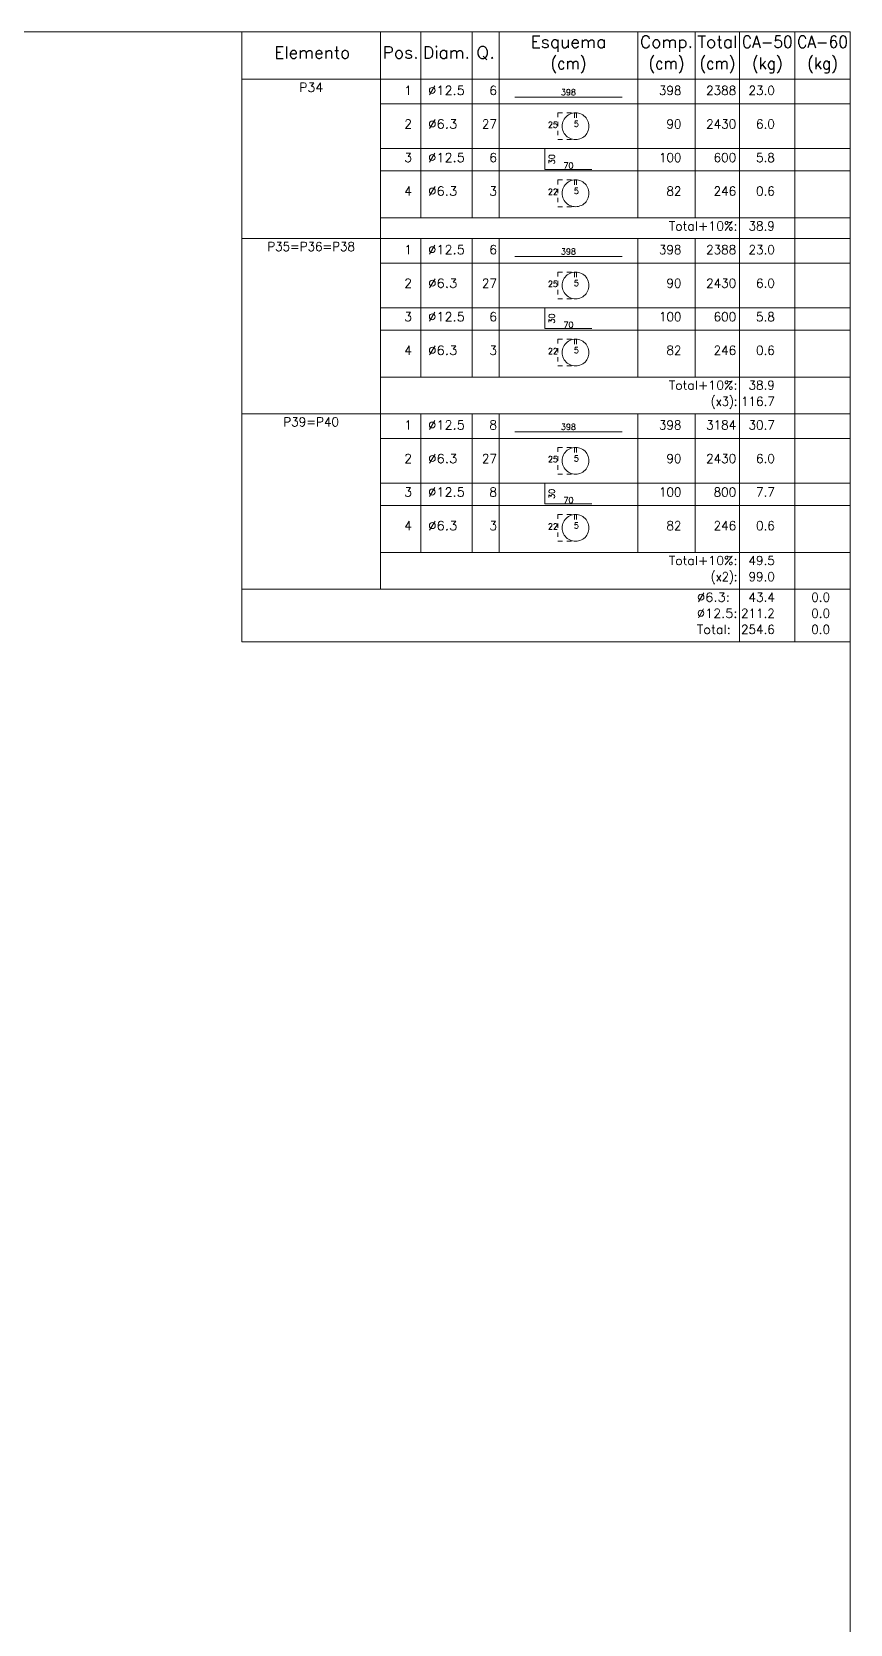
# Model space of a CAD drawing. Header units: metres. Extents: x 0 to 84, y 0 to 59.4.
# Drawn here: x 65.69 to 84, y 23.8 to 59.4 of the extents above; entities that cross this region are included whole.
import ezdxf
from ezdxf.enums import TextEntityAlignment as Align

# ---------------------------------------------------------------- set-up
doc = ezdxf.new("R2010")
doc.units = ezdxf.units.M
doc.linetypes.add('CYPE_PUNTO', pattern=[0.075, 0, -0.075])
for name, color, linetype, lineweight in [('COTAS_AUXILIARES_DETALHES_TABELA', 8, 'CYPE_PUNTO', 0), ('DETALHES_TABELA', 7, 'Continuous', 9), ('QUAD_BORDA', 1, 'Continuous', 20), ('QUAD_LIMITES', 2, 'Continuous', 0), ('TABELAS', 1, 'Continuous', 0), ('TEXTO_TABELAS', 1, 'Continuous', 0), ('TEXTOS_COTAS_DETALHES_TABELA', 1, 'Continuous', 0)]:
    doc.layers.add(name, color=color, linetype=linetype, lineweight=lineweight)
doc.styles.add('CYPETXT', font='', dxfattribs={"height": 0.2})
doc.styles.get('CYPETXT').set_extended_font_data('romans')

msp = doc.modelspace()

# ---------------------------------------------------------------- linework, layer by layer
at = {"layer": 'COTAS_AUXILIARES_DETALHES_TABELA'}
for p, q in [((77.46342, 57.59), (77.85658, 57.59)), ((77.46342, 57.59), (77.46342, 56.99)), ((77.46342, 56.99), (77.85658, 56.99)), ((77.46342, 56.09), (77.85658, 56.09)), ((77.46342, 56.09), (77.46342, 55.49)), ((77.46342, 55.49), (77.85658, 55.49)), ((77.46342, 54.03), (77.85658, 54.03)), ((77.46342, 54.03), (77.46342, 53.43)), ((77.46342, 53.43), (77.85658, 53.43)), ((77.46342, 52.53), (77.85658, 52.53)), ((77.46342, 52.53), (77.46342, 51.93)), ((77.46342, 51.93), (77.85658, 51.93)), ((77.46342, 50.11), (77.85658, 50.11)), ((77.46342, 50.11), (77.46342, 49.51)), ((77.46342, 49.51), (77.85658, 49.51)), ((77.46342, 48.61), (77.85658, 48.61)), ((77.46342, 48.61), (77.46342, 48.01)), ((77.46342, 48.01), (77.85658, 48.01))]:
    msp.add_line(p, q, dxfattribs=at)
at = {"layer": 'DETALHES_TABELA'}
for points in [[(76.498, 57.938), (78.898, 57.938)], [(77.87708, 57.47634), (77.87708, 57.5695), (77.87657, 57.57406), (77.87505, 57.5784), (77.87261, 57.58228), (77.86936, 57.58553), (77.86548, 57.58797), (77.86114, 57.58949), (77.85658, 57.59), (77.82299, 57.58811), (77.78983, 57.58248), (77.7575, 57.57316), (77.72642, 57.56029), (77.69697, 57.54402), (77.66954, 57.52455), (77.64445, 57.50213), (77.62203, 57.47705), (77.60257, 57.44961), (77.58629, 57.42017), (77.57342, 57.38908), (77.56411, 57.35676), (77.55847, 57.32359), (77.55658, 57.29), (77.55847, 57.25641), (77.56411, 57.22324), (77.57342, 57.19092), (77.58629, 57.15983), (77.60257, 57.13039), (77.62203, 57.10295), (77.64445, 57.07787), (77.66954, 57.05545), (77.69697, 57.03598), (77.72642, 57.01971), (77.7575, 57.00684), (77.78983, 56.99752), (77.82299, 56.99189), (77.85658, 56.99), (77.89017, 56.99189), (77.92334, 56.99752), (77.95567, 57.00684), (77.98675, 57.01971), (78.01619, 57.03598), (78.04363, 57.05545), (78.06872, 57.07787), (78.09113, 57.10295), (78.1106, 57.13039), (78.12687, 57.15983), (78.13975, 57.19092), (78.14906, 57.22324), (78.1547, 57.25641), (78.15658, 57.29), (78.1547, 57.32359), (78.14906, 57.35676), (78.13975, 57.38908), (78.12687, 57.42017), (78.1106, 57.44961), (78.09113, 57.47705), (78.06872, 57.50213), (78.04363, 57.52455), (78.01619, 57.54402), (77.98675, 57.56029), (77.95567, 57.57316), (77.92334, 57.58248), (77.89017, 57.58811), (77.85658, 57.59), (77.85202, 57.58949), (77.84769, 57.58797), (77.8438, 57.58553), (77.84056, 57.58228), (77.83812, 57.5784), (77.8366, 57.57406), (77.83609, 57.5695), (77.83609, 57.47634)], [(77.173, 56.77537), (77.173, 56.32538), (78.223, 56.32538)], [(77.87708, 55.97634), (77.87708, 56.0695), (77.87657, 56.07406), (77.87505, 56.0784), (77.87261, 56.08228), (77.86936, 56.08553), (77.86548, 56.08797), (77.86114, 56.08949), (77.85658, 56.09), (77.82299, 56.08811), (77.78983, 56.08248), (77.7575, 56.07316), (77.72642, 56.06029), (77.69697, 56.04402), (77.66954, 56.02455), (77.64445, 56.00213), (77.62203, 55.97705), (77.60257, 55.94961), (77.58629, 55.92017), (77.57342, 55.88908), (77.56411, 55.85676), (77.55847, 55.82359), (77.55658, 55.79), (77.55847, 55.75641), (77.56411, 55.72324), (77.57342, 55.69092), (77.58629, 55.65983), (77.60257, 55.63039), (77.62203, 55.60295), (77.64445, 55.57787), (77.66954, 55.55545), (77.69697, 55.53598), (77.72642, 55.51971), (77.7575, 55.50684), (77.78983, 55.49752), (77.82299, 55.49189), (77.85658, 55.49), (77.89017, 55.49189), (77.92334, 55.49752), (77.95567, 55.50684), (77.98675, 55.51971), (78.01619, 55.53598), (78.04363, 55.55545), (78.06872, 55.57787), (78.09113, 55.60295), (78.1106, 55.63039), (78.12687, 55.65983), (78.13975, 55.69092), (78.14906, 55.72324), (78.1547, 55.75641), (78.15658, 55.79), (78.1547, 55.82359), (78.14906, 55.85676), (78.13975, 55.88908), (78.12687, 55.92017), (78.1106, 55.94961), (78.09113, 55.97705), (78.06872, 56.00213), (78.04363, 56.02455), (78.01619, 56.04402), (77.98675, 56.06029), (77.95567, 56.07316), (77.92334, 56.08248), (77.89017, 56.08811), (77.85658, 56.09), (77.85202, 56.08949), (77.84769, 56.08797), (77.8438, 56.08553), (77.84056, 56.08228), (77.83812, 56.0784), (77.8366, 56.07406), (77.83609, 56.0695), (77.83609, 55.97634)], [(76.498, 54.378), (78.898, 54.378)], [(77.87708, 53.91634), (77.87708, 54.0095), (77.87657, 54.01406), (77.87505, 54.0184), (77.87261, 54.02228), (77.86936, 54.02553), (77.86548, 54.02797), (77.86114, 54.02949), (77.85658, 54.03), (77.82299, 54.02811), (77.78983, 54.02248), (77.7575, 54.01316), (77.72642, 54.00029), (77.69697, 53.98402), (77.66954, 53.96455), (77.64445, 53.94213), (77.62203, 53.91705), (77.60257, 53.88961), (77.58629, 53.86017), (77.57342, 53.82908), (77.56411, 53.79676), (77.55847, 53.76359), (77.55658, 53.73), (77.55847, 53.69641), (77.56411, 53.66324), (77.57342, 53.63092), (77.58629, 53.59983), (77.60257, 53.57039), (77.62203, 53.54295), (77.64445, 53.51787), (77.66954, 53.49545), (77.69697, 53.47598), (77.72642, 53.45971), (77.7575, 53.44684), (77.78983, 53.43752), (77.82299, 53.43189), (77.85658, 53.43), (77.89017, 53.43189), (77.92334, 53.43752), (77.95567, 53.44684), (77.98675, 53.45971), (78.01619, 53.47598), (78.04363, 53.49545), (78.06872, 53.51787), (78.09113, 53.54295), (78.1106, 53.57039), (78.12687, 53.59983), (78.13975, 53.63092), (78.14906, 53.66324), (78.1547, 53.69641), (78.15658, 53.73), (78.1547, 53.76359), (78.14906, 53.79676), (78.13975, 53.82908), (78.12687, 53.86017), (78.1106, 53.88961), (78.09113, 53.91705), (78.06872, 53.94213), (78.04363, 53.96455), (78.01619, 53.98402), (77.98675, 54.00029), (77.95567, 54.01316), (77.92334, 54.02248), (77.89017, 54.02811), (77.85658, 54.03), (77.85202, 54.02949), (77.84769, 54.02797), (77.8438, 54.02553), (77.84056, 54.02228), (77.83812, 54.0184), (77.8366, 54.01406), (77.83609, 54.0095), (77.83609, 53.91634)], [(77.173, 53.21537), (77.173, 52.76537), (78.223, 52.76537)], [(77.87708, 52.41634), (77.87708, 52.5095), (77.87657, 52.51406), (77.87505, 52.5184), (77.87261, 52.52228), (77.86936, 52.52553), (77.86548, 52.52797), (77.86114, 52.52949), (77.85658, 52.53), (77.82299, 52.52811), (77.78983, 52.52248), (77.7575, 52.51316), (77.72642, 52.50029), (77.69697, 52.48402), (77.66954, 52.46455), (77.64445, 52.44213), (77.62203, 52.41705), (77.60257, 52.38961), (77.58629, 52.36017), (77.57342, 52.32908), (77.56411, 52.29676), (77.55847, 52.26359), (77.55658, 52.23), (77.55847, 52.19641), (77.56411, 52.16324), (77.57342, 52.13092), (77.58629, 52.09983), (77.60257, 52.07039), (77.62203, 52.04295), (77.64445, 52.01787), (77.66954, 51.99545), (77.69697, 51.97598), (77.72642, 51.95971), (77.7575, 51.94684), (77.78983, 51.93752), (77.82299, 51.93189), (77.85658, 51.93), (77.89017, 51.93189), (77.92334, 51.93752), (77.95567, 51.94684), (77.98675, 51.95971), (78.01619, 51.97598), (78.04363, 51.99545), (78.06872, 52.01787), (78.09113, 52.04295), (78.1106, 52.07039), (78.12687, 52.09983), (78.13975, 52.13092), (78.14906, 52.16324), (78.1547, 52.19641), (78.15658, 52.23), (78.1547, 52.26359), (78.14906, 52.29676), (78.13975, 52.32908), (78.12687, 52.36017), (78.1106, 52.38961), (78.09113, 52.41705), (78.06872, 52.44213), (78.04363, 52.46455), (78.01619, 52.48402), (77.98675, 52.50029), (77.95567, 52.51316), (77.92334, 52.52248), (77.89017, 52.52811), (77.85658, 52.53), (77.85202, 52.52949), (77.84769, 52.52797), (77.8438, 52.52553), (77.84056, 52.52228), (77.83812, 52.5184), (77.8366, 52.51406), (77.83609, 52.5095), (77.83609, 52.41634)], [(76.498, 50.458), (78.898, 50.458)], [(77.87708, 49.99634), (77.87708, 50.0895), (77.87657, 50.09406), (77.87505, 50.0984), (77.87261, 50.10228), (77.86936, 50.10553), (77.86548, 50.10797), (77.86114, 50.10949), (77.85658, 50.11), (77.82299, 50.10811), (77.78983, 50.10248), (77.7575, 50.09316), (77.72642, 50.08029), (77.69697, 50.06402), (77.66954, 50.04455), (77.64445, 50.02213), (77.62203, 49.99705), (77.60257, 49.96961), (77.58629, 49.94017), (77.57342, 49.90908), (77.56411, 49.87676), (77.55847, 49.84359), (77.55658, 49.81), (77.55847, 49.77641), (77.56411, 49.74324), (77.57342, 49.71092), (77.58629, 49.67983), (77.60257, 49.65039), (77.62203, 49.62295), (77.64445, 49.59787), (77.66954, 49.57545), (77.69697, 49.55598), (77.72642, 49.53971), (77.7575, 49.52684), (77.78983, 49.51752), (77.82299, 49.51189), (77.85658, 49.51), (77.89017, 49.51189), (77.92334, 49.51752), (77.95567, 49.52684), (77.98675, 49.53971), (78.01619, 49.55598), (78.04363, 49.57545), (78.06872, 49.59787), (78.09113, 49.62295), (78.1106, 49.65039), (78.12687, 49.67983), (78.13975, 49.71092), (78.14906, 49.74324), (78.1547, 49.77641), (78.15658, 49.81), (78.1547, 49.84359), (78.14906, 49.87676), (78.13975, 49.90908), (78.12687, 49.94017), (78.1106, 49.96961), (78.09113, 49.99705), (78.06872, 50.02213), (78.04363, 50.04455), (78.01619, 50.06402), (77.98675, 50.08029), (77.95567, 50.09316), (77.92334, 50.10248), (77.89017, 50.10811), (77.85658, 50.11), (77.85202, 50.10949), (77.84769, 50.10797), (77.8438, 50.10553), (77.84056, 50.10228), (77.83812, 50.0984), (77.8366, 50.09406), (77.83609, 50.0895), (77.83609, 49.99634)], [(77.173, 49.29537), (77.173, 48.84537), (78.223, 48.84537)], [(77.87708, 48.49634), (77.87708, 48.5895), (77.87657, 48.59406), (77.87505, 48.5984), (77.87261, 48.60228), (77.86936, 48.60553), (77.86548, 48.60797), (77.86114, 48.60949), (77.85658, 48.61), (77.82299, 48.60811), (77.78983, 48.60248), (77.7575, 48.59316), (77.72642, 48.58029), (77.69697, 48.56402), (77.66954, 48.54455), (77.64445, 48.52213), (77.62203, 48.49705), (77.60257, 48.46961), (77.58629, 48.44017), (77.57342, 48.40908), (77.56411, 48.37676), (77.55847, 48.34359), (77.55658, 48.31), (77.55847, 48.27641), (77.56411, 48.24324), (77.57342, 48.21092), (77.58629, 48.17983), (77.60257, 48.15039), (77.62203, 48.12295), (77.64445, 48.09787), (77.66954, 48.07545), (77.69697, 48.05598), (77.72642, 48.03971), (77.7575, 48.02684), (77.78983, 48.01752), (77.82299, 48.01189), (77.85658, 48.01), (77.89017, 48.01189), (77.92334, 48.01752), (77.95567, 48.02684), (77.98675, 48.03971), (78.01619, 48.05598), (78.04363, 48.07545), (78.06872, 48.09787), (78.09113, 48.12295), (78.1106, 48.15039), (78.12687, 48.17983), (78.13975, 48.21092), (78.14906, 48.24324), (78.1547, 48.27641), (78.15658, 48.31), (78.1547, 48.34359), (78.14906, 48.37676), (78.13975, 48.40908), (78.12687, 48.44017), (78.1106, 48.46961), (78.09113, 48.49705), (78.06872, 48.52213), (78.04363, 48.54455), (78.01619, 48.56402), (77.98675, 48.58029), (77.95567, 48.59316), (77.92334, 48.60248), (77.89017, 48.60811), (77.85658, 48.61), (77.85202, 48.60949), (77.84769, 48.60797), (77.8438, 48.60553), (77.84056, 48.60228), (77.83812, 48.5984), (77.8366, 48.59406), (77.83609, 48.5895), (77.83609, 48.49634)]]:
    msp.add_lwpolyline(points, dxfattribs=at)
at = {"layer": 'QUAD_BORDA'}
msp.add_lwpolyline([(0, 0), (84, 0), (84, 59.4), (0, 59.4), (0, 0)], close=True, dxfattribs=at)
at = {"layer": 'QUAD_LIMITES'}
msp.add_lwpolyline([(0, 0), (84, 0), (84, 59.4), (0, 59.4), (0, 0)], close=True, dxfattribs=at)
at = {"layer": 'TABELAS'}
for p, q in [((70.392, 58.29), (70.392, 59.4)), ((70.392, 59.4), (84, 59.4)), ((73.492, 58.29), (73.492, 59.4)), ((74.396, 58.29), (74.396, 59.4)), ((75.544, 58.29), (75.544, 59.4)), ((76.148, 58.29), (76.148, 59.4)), ((79.248, 58.29), (79.248, 59.4)), ((80.532, 58.29), (80.532, 59.4)), ((81.528, 58.29), (81.528, 59.4)), ((82.764, 58.29), (82.764, 59.4)), ((84, 58.29), (84, 59.4)), ((70.392, 58.34), (84, 58.34)), ((70.392, 54.83), (70.392, 58.29)), ((73.492, 54.83), (73.492, 58.29)), ((74.396, 55.24), (74.396, 58.29)), ((75.544, 55.24), (75.544, 58.29)), ((76.148, 55.24), (76.148, 58.29)), ((79.248, 55.24), (79.248, 58.29)), ((80.532, 55.24), (80.532, 58.29)), ((81.528, 54.83), (81.528, 58.29)), ((82.764, 54.83), (82.764, 58.29)), ((84, 54.83), (84, 58.29)), ((73.492, 55.24), (84, 55.24)), ((70.392, 54.73), (70.392, 54.83)), ((73.492, 54.73), (73.492, 54.83)), ((81.528, 54.73), (81.528, 54.83)), ((82.764, 54.73), (82.764, 54.83)), ((84, 54.73), (84, 54.83)), ((70.392, 54.78), (84, 54.78)), ((70.392, 50.91), (70.392, 54.73)), ((73.492, 50.91), (73.492, 54.73)), ((74.396, 54.73), (74.396, 54.78)), ((74.396, 51.68), (74.396, 54.73)), ((75.544, 54.73), (75.544, 54.78)), ((75.544, 51.68), (75.544, 54.73)), ((76.148, 54.73), (76.148, 54.78)), ((76.148, 51.68), (76.148, 54.73)), ((79.248, 54.73), (79.248, 54.78)), ((79.248, 51.68), (79.248, 54.73)), ((80.532, 54.73), (80.532, 54.78)), ((80.532, 51.68), (80.532, 54.73)), ((81.528, 50.91), (81.528, 54.73)), ((82.764, 50.91), (82.764, 54.73)), ((84, 50.91), (84, 54.73)), ((73.492, 51.68), (84, 51.68)), ((70.392, 50.81), (70.392, 50.91)), ((73.492, 50.81), (73.492, 50.91)), ((81.528, 50.81), (81.528, 50.91)), ((82.764, 50.81), (82.764, 50.91)), ((84, 50.81), (84, 50.91)), ((70.392, 50.86), (84, 50.86)), ((70.392, 46.99), (70.392, 50.81)), ((73.492, 46.99), (73.492, 50.81)), ((74.396, 50.81), (74.396, 50.86)), ((74.396, 47.76), (74.396, 50.81)), ((75.544, 50.81), (75.544, 50.86)), ((75.544, 47.76), (75.544, 50.81)), ((76.148, 50.81), (76.148, 50.86)), ((76.148, 47.76), (76.148, 50.81)), ((79.248, 50.81), (79.248, 50.86)), ((79.248, 47.76), (79.248, 50.81)), ((80.532, 50.81), (80.532, 50.86)), ((80.532, 47.76), (80.532, 50.81)), ((81.528, 46.99), (81.528, 50.81)), ((82.764, 46.99), (82.764, 50.81)), ((84, 46.99), (84, 50.81)), ((73.492, 47.76), (84, 47.76)), ((70.392, 46.89), (70.392, 46.99)), ((70.392, 46.94), (84, 46.94)), ((70.392, 46.53), (70.392, 46.89)), ((73.492, 46.94), (73.492, 46.99)), ((81.528, 46.89), (81.528, 46.99)), ((81.528, 46.53), (81.528, 46.89)), ((82.764, 46.89), (82.764, 46.99)), ((82.764, 46.53), (82.764, 46.89)), ((84, 46.89), (84, 46.99)), ((84, 46.53), (84, 46.89)), ((70.392, 46.17), (70.392, 46.53)), ((81.528, 46.17), (81.528, 46.53)), ((82.764, 46.17), (82.764, 46.53)), ((84, 46.17), (84, 46.53)), ((70.392, 45.76), (70.392, 46.17)), ((81.528, 45.76), (81.528, 46.17)), ((82.764, 45.76), (82.764, 46.17)), ((84, 45.76), (84, 46.17)), ((70.392, 45.76), (84, 45.76))]:
    msp.add_line(p, q, dxfattribs=at)
at = {"layer": 'TEXTO_TABELAS'}
for p, q in [((73.492, 57.79), (84, 57.79)), ((73.492, 56.79), (84, 56.79)), ((73.492, 56.29), (84, 56.29)), ((73.492, 54.23), (84, 54.23)), ((73.492, 53.23), (84, 53.23)), ((73.492, 52.73), (84, 52.73)), ((73.492, 50.31), (84, 50.31)), ((73.492, 49.31), (84, 49.31)), ((73.492, 48.81), (84, 48.81))]:
    msp.add_line(p, q, dxfattribs=at)

# ---------------------------------------------------------------- texts
at = {"layer": 'TEXTO_TABELAS', "style": 'CYPETXT'}
for s, height, width, p, p2 in [('Esquema', 0.266667, 0.936434, (76.85, 59.04333), (78.546, 59.04333)), ('Comp.', 0.266667, 0.895294, (79.298, 59.04333), (80.482, 59.04333)), ('Total', 0.266667, 0.935074, (80.582, 59.04333), (81.478, 59.04333)), ('CA-50', 0.266667, 0.812904, (81.578, 59.04333), (82.714, 59.04333)), ('CA-60', 0.266667, 0.812904, (82.814, 59.04333), (83.95, 59.04333)), ('Elemento', 0.266667, 0.922929, (71.117, 58.80333), (72.817, 58.80333)), ('Pos.', 0.266667, 0.930043, (73.542, 58.80333), (74.346, 58.80333)), ('Diam.', 0.266667, 0.924206, (74.446, 58.80333), (75.494, 58.80333)), ('Q.', 0.266667, 1.025415, (75.634, 58.80333), (76.058, 58.80333)), ('(cm)', 0.266667, 0.818573, (77.298, 58.56333), (78.098, 58.56333)), ('(cm)', 0.266667, 0.818573, (79.49, 58.56333), (80.29, 58.56333)), ('(cm)', 0.266667, 0.818573, (80.63, 58.56333), (81.43, 58.56333)), ('(kg)', 0.266667, 0.827454, (81.804, 58.56333), (82.488, 58.56333)), ('(kg)', 0.266667, 0.827454, (83.04, 58.56333), (83.724, 58.56333)), ('P34', 0.2, 0.914221, (71.6735, 58.06), (72.2105, 58.06)), ('1', 0.2, 0.872087, (74.028, 57.99), (74.196, 57.99)), ('%%c12.5', 0.2, 0.956048, (74.559, 57.99), (75.381, 57.99)), ('6', 0.2, 0.872087, (75.93, 57.99), (76.098, 57.99)), ('398', 0.2, 0.872087, (79.722, 57.99), (80.226, 57.99)), ('2388', 0.2, 0.872087, (80.778, 57.99), (81.45, 57.99)), ('23.0', 0.2, 0.869207, (81.726, 57.99), (82.314, 57.99)), ('2', 0.2, 0.872087, (74.028, 57.24), (74.196, 57.24)), ('%%c6.3', 0.2, 0.980292, (74.559, 57.24), (75.213, 57.24)), ('27', 0.2, 0.872087, (75.762, 57.24), (76.098, 57.24)), ('90', 0.2, 0.872087, (79.89, 57.24), (80.226, 57.24)), ('2430', 0.2, 0.872087, (80.778, 57.24), (81.45, 57.24)), ('6.0', 0.2, 0.868061, (81.894, 57.24), (82.314, 57.24)), ('3', 0.2, 0.872087, (74.028, 56.49), (74.196, 56.49)), ('%%c12.5', 0.2, 0.956048, (74.559, 56.49), (75.381, 56.49)), ('6', 0.2, 0.872087, (75.93, 56.49), (76.098, 56.49)), ('100', 0.2, 0.872087, (79.722, 56.49), (80.226, 56.49)), ('600', 0.2, 0.872087, (80.946, 56.49), (81.45, 56.49)), ('5.8', 0.2, 0.868061, (81.894, 56.49), (82.314, 56.49)), ('4', 0.2, 0.872087, (74.028, 55.74), (74.196, 55.74)), ('%%c6.3', 0.2, 0.980292, (74.559, 55.74), (75.213, 55.74)), ('3', 0.2, 0.872087, (75.93, 55.74), (76.098, 55.74)), ('82', 0.2, 0.872087, (79.89, 55.74), (80.226, 55.74)), ('246', 0.2, 0.872087, (80.946, 55.74), (81.45, 55.74)), ('0.6', 0.2, 0.868061, (81.894, 55.74), (82.314, 55.74)), ('Total+10%:', 0.2, 0.906318, (79.945, 54.96), (81.478, 54.96)), ('38.9', 0.2, 0.869207, (81.726, 54.96), (82.314, 54.96)), ('P35=P36=P38', 0.2, 0.866643, (70.9625, 54.5), (72.9215, 54.5)), ('1', 0.2, 0.872087, (74.028, 54.43), (74.196, 54.43)), ('%%c12.5', 0.2, 0.956048, (74.559, 54.43), (75.381, 54.43)), ('6', 0.2, 0.872087, (75.93, 54.43), (76.098, 54.43)), ('398', 0.2, 0.872087, (79.722, 54.43), (80.226, 54.43)), ('2388', 0.2, 0.872087, (80.778, 54.43), (81.45, 54.43)), ('23.0', 0.2, 0.869207, (81.726, 54.43), (82.314, 54.43)), ('2', 0.2, 0.872087, (74.028, 53.68), (74.196, 53.68)), ('%%c6.3', 0.2, 0.980292, (74.559, 53.68), (75.213, 53.68)), ('27', 0.2, 0.872087, (75.762, 53.68), (76.098, 53.68)), ('90', 0.2, 0.872087, (79.89, 53.68), (80.226, 53.68)), ('2430', 0.2, 0.872087, (80.778, 53.68), (81.45, 53.68)), ('6.0', 0.2, 0.868061, (81.894, 53.68), (82.314, 53.68)), ('3', 0.2, 0.872087, (74.028, 52.93), (74.196, 52.93)), ('%%c12.5', 0.2, 0.956048, (74.559, 52.93), (75.381, 52.93)), ('6', 0.2, 0.872087, (75.93, 52.93), (76.098, 52.93)), ('100', 0.2, 0.872087, (79.722, 52.93), (80.226, 52.93)), ('600', 0.2, 0.872087, (80.946, 52.93), (81.45, 52.93)), ('5.8', 0.2, 0.868061, (81.894, 52.93), (82.314, 52.93)), ('4', 0.2, 0.872087, (74.028, 52.18), (74.196, 52.18)), ('%%c6.3', 0.2, 0.980292, (74.559, 52.18), (75.213, 52.18)), ('3', 0.2, 0.872087, (75.93, 52.18), (76.098, 52.18)), ('82', 0.2, 0.872087, (79.89, 52.18), (80.226, 52.18)), ('246', 0.2, 0.872087, (80.946, 52.18), (81.45, 52.18)), ('0.6', 0.2, 0.868061, (81.894, 52.18), (82.314, 52.18)), ('Total+10%:', 0.2, 0.906318, (79.945, 51.4), (81.478, 51.4)), ('(x3):', 0.2, 0.820215, (80.881, 51.04), (81.478, 51.04)), ('38.9', 0.2, 0.869207, (81.726, 51.4), (82.314, 51.4)), ('116.7', 0.2, 0.869846, (81.558, 51.04), (82.314, 51.04)), ('P39=P40', 0.2, 0.876456, (71.318, 50.58), (72.566, 50.58)), ('1', 0.2, 0.872087, (74.028, 50.51), (74.196, 50.51)), ('%%c12.5', 0.2, 0.956048, (74.559, 50.51), (75.381, 50.51)), ('8', 0.2, 0.872087, (75.93, 50.51), (76.098, 50.51)), ('398', 0.2, 0.872087, (79.722, 50.51), (80.226, 50.51)), ('3184', 0.2, 0.872087, (80.778, 50.51), (81.45, 50.51)), ('30.7', 0.2, 0.869207, (81.726, 50.51), (82.314, 50.51)), ('2', 0.2, 0.872087, (74.028, 49.76), (74.196, 49.76)), ('%%c6.3', 0.2, 0.980292, (74.559, 49.76), (75.213, 49.76)), ('27', 0.2, 0.872087, (75.762, 49.76), (76.098, 49.76)), ('90', 0.2, 0.872087, (79.89, 49.76), (80.226, 49.76)), ('2430', 0.2, 0.872087, (80.778, 49.76), (81.45, 49.76)), ('6.0', 0.2, 0.868061, (81.894, 49.76), (82.314, 49.76)), ('3', 0.2, 0.872087, (74.028, 49.01), (74.196, 49.01)), ('%%c12.5', 0.2, 0.956048, (74.559, 49.01), (75.381, 49.01)), ('8', 0.2, 0.872087, (75.93, 49.01), (76.098, 49.01)), ('100', 0.2, 0.872087, (79.722, 49.01), (80.226, 49.01)), ('800', 0.2, 0.872087, (80.946, 49.01), (81.45, 49.01)), ('7.7', 0.2, 0.868061, (81.894, 49.01), (82.314, 49.01)), ('4', 0.2, 0.872087, (74.028, 48.26), (74.196, 48.26)), ('%%c6.3', 0.2, 0.980292, (74.559, 48.26), (75.213, 48.26)), ('3', 0.2, 0.872087, (75.93, 48.26), (76.098, 48.26)), ('82', 0.2, 0.872087, (79.89, 48.26), (80.226, 48.26)), ('246', 0.2, 0.872087, (80.946, 48.26), (81.45, 48.26)), ('0.6', 0.2, 0.868061, (81.894, 48.26), (82.314, 48.26)), ('Total+10%:', 0.2, 0.906318, (79.945, 47.48), (81.478, 47.48)), ('(x2):', 0.2, 0.820215, (80.881, 47.12), (81.478, 47.12)), ('49.5', 0.2, 0.869207, (81.726, 47.48), (82.314, 47.48)), ('99.0', 0.2, 0.869207, (81.726, 47.12), (82.314, 47.12)), ('%%c6.3:', 0.2, 0.96382, (80.572, 46.66), (81.31, 46.66)), ('43.4', 0.2, 0.869207, (81.726, 46.66), (82.314, 46.66)), ('0.0', 0.2, 0.868061, (83.13, 46.66), (83.55, 46.66)), ('%%c12.5:', 0.2, 0.945381, (80.572, 46.3), (81.478, 46.3)), ('211.2', 0.2, 0.869846, (81.558, 46.3), (82.314, 46.3)), ('0.0', 0.2, 0.868061, (83.13, 46.3), (83.55, 46.3)), ('Total:', 0.2, 0.925094, (80.572, 45.94), (81.328, 45.94)), ('254.6', 0.2, 0.869846, (81.558, 45.94), (82.314, 45.94)), ('0.0', 0.2, 0.868061, (83.13, 45.94), (83.55, 45.94))]:
    msp.add_text(s, height=height, dxfattribs=dict(at, width=width)).set_placement(p, p2, align=Align.FIT)
at = {"layer": 'TEXTOS_COTAS_DETALHES_TABELA', "style": 'CYPETXT', "width": 0.872087}
for s, height, p, p2 in [('398', 0.133333, (77.53, 57.982), (77.866, 57.982)), ('25', 0.133333, (77.23942, 57.25667), (77.46342, 57.25667)), ('5', 0.13333, (77.82108, 57.27634), (77.93308, 57.27634)), ('70', 0.133333, (77.586, 56.34463), (77.81, 56.34463)), ('5', 0.13333, (77.82108, 55.77634), (77.93308, 55.77634)), ('22', 0.133333, (77.23942, 55.75667), (77.46342, 55.75667)), ('398', 0.133333, (77.53, 54.422), (77.866, 54.422)), ('25', 0.133333, (77.23942, 53.69667), (77.46342, 53.69667)), ('5', 0.13333, (77.82108, 53.71634), (77.93308, 53.71634)), ('70', 0.133333, (77.586, 52.78462), (77.81, 52.78462)), ('5', 0.13333, (77.82108, 52.21634), (77.93308, 52.21634)), ('22', 0.133333, (77.23942, 52.19667), (77.46342, 52.19667)), ('398', 0.133333, (77.53, 50.502), (77.866, 50.502)), ('25', 0.133333, (77.23942, 49.77667), (77.46342, 49.77667)), ('5', 0.13333, (77.82108, 49.79634), (77.93308, 49.79634)), ('70', 0.133333, (77.586, 48.86462), (77.81, 48.86462)), ('5', 0.13333, (77.82108, 48.29634), (77.93308, 48.29634)), ('22', 0.133333, (77.23942, 48.27667), (77.46342, 48.27667))]:
    msp.add_text(s, height=height, dxfattribs=at).set_placement(p, p2, align=Align.FIT)
for p, p2 in [((77.39225, 56.43838), (77.39225, 56.66237)), ((77.39225, 52.87837), (77.39225, 53.10238)), ((77.39225, 48.95837), (77.39225, 49.18238))]:
    msp.add_text('30', height=0.133333, rotation=90, dxfattribs=at).set_placement(p, p2, align=Align.FIT)

doc.saveas('drawing.dxf')
